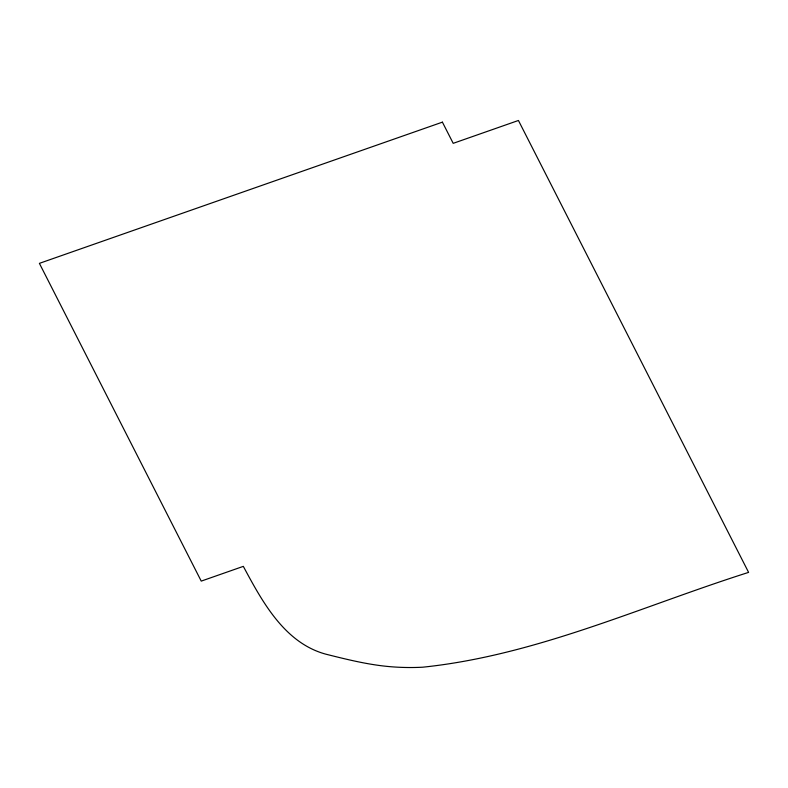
<?xml version="1.0" encoding="UTF-8"?>
<svg xmlns="http://www.w3.org/2000/svg" width="788" height="788" viewBox="0 0 788 788"><rect width="100%" height="100%" fill="white"/><g stroke="black" fill="none" stroke-linecap="round" stroke-linejoin="round"><path stroke-width="1.18" d="M442.403 122.15L39.4 263.359L201.236 581.111L243.325 566.365C262.128 601.342 284.291 642.762 325.592 654.109C344.977 658.975 364.45 663.851 384.347 666.096A182.383 126.238 -12 0 0 393.064 666.904A184.5 127.705 -12 0 0 407.061 667.505A170.917 118.298 -12 0 0 422.693 667.2C535.909 655.449 641.058 606.494 748.6 572.384L518.435 120.475L453.199 143.337L442.403 122.15"/></g></svg>
